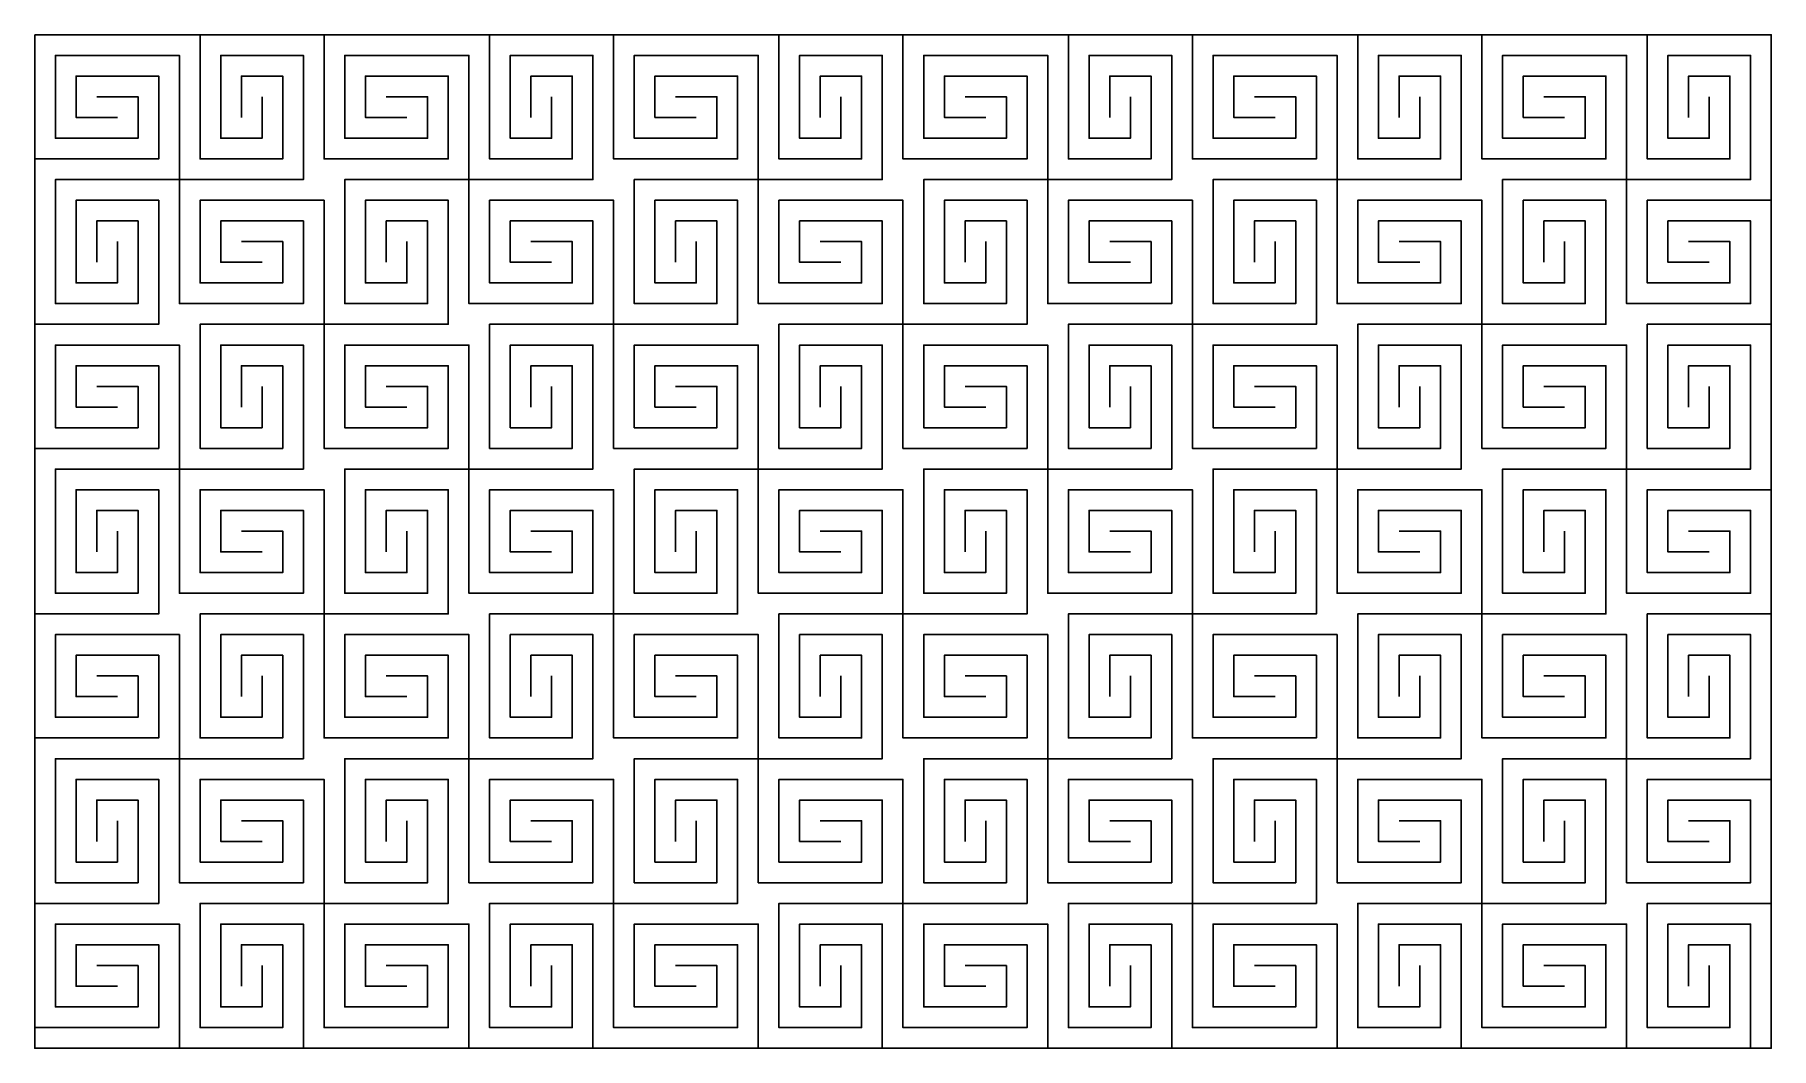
# Model space of a CAD drawing. Header units: millimetres. Extents: x 0 to 120, y 0 to 70.
import ezdxf

# ---------------------------------------------------------------- set-up
doc = ezdxf.new("R2010")
doc.units = ezdxf.units.MM
doc.layers.add('CUT', color=1, linetype='CONTINUOUS')

msp = doc.modelspace()

# ---------------------------------------------------------------- linework, layer by layer
at = {"layer": 'CUT'}
for points in [[(0, 70), (0, 61.4286), (8.5714, 61.4286), (8.5714, 67.1429), (2.8571, 67.1429), (2.8571, 64.2857), (5.7143, 64.2857)], [(0, 70), (120, 70), (120, 0), (0, 0), (0, 70)], [(20, 70), (11.4286, 70), (11.4286, 61.4286), (17.1429, 61.4286), (17.1429, 67.1429), (14.2857, 67.1429), (14.2857, 64.2857)], [(20, 70), (20, 61.4286), (28.5714, 61.4286), (28.5714, 67.1429), (22.8571, 67.1429), (22.8571, 64.2857), (25.7143, 64.2857)], [(40, 70), (31.4286, 70), (31.4286, 61.4286), (37.1429, 61.4286), (37.1429, 67.1429), (34.2857, 67.1429), (34.2857, 64.2857)], [(40, 70), (40, 61.4286), (48.5714, 61.4286), (48.5714, 67.1429), (42.8571, 67.1429), (42.8571, 64.2857), (45.7143, 64.2857)], [(60, 70), (51.4286, 70), (51.4286, 61.4286), (57.1429, 61.4286), (57.1429, 67.1429), (54.2857, 67.1429), (54.2857, 64.2857)], [(60, 70), (60, 61.4286), (68.5714, 61.4286), (68.5714, 67.1429), (62.8571, 67.1429), (62.8571, 64.2857), (65.7143, 64.2857)], [(80, 70), (71.4286, 70), (71.4286, 61.4286), (77.1429, 61.4286), (77.1429, 67.1429), (74.2857, 67.1429), (74.2857, 64.2857)], [(80, 70), (80, 61.4286), (88.5714, 61.4286), (88.5714, 67.1429), (82.8571, 67.1429), (82.8571, 64.2857), (85.7143, 64.2857)], [(100, 70), (91.4286, 70), (91.4286, 61.4286), (97.1429, 61.4286), (97.1429, 67.1429), (94.2857, 67.1429), (94.2857, 64.2857)], [(100, 70), (100, 61.4286), (108.5714, 61.4286), (108.5714, 67.1429), (102.8571, 67.1429), (102.8571, 64.2857), (105.7143, 64.2857)], [(120, 70), (111.4286, 70), (111.4286, 61.4286), (117.1429, 61.4286), (117.1429, 67.1429), (114.2857, 67.1429), (114.2857, 64.2857)], [(10, 60), (10, 68.5714), (1.4286, 68.5714), (1.4286, 62.8571), (7.1429, 62.8571), (7.1429, 65.7143), (4.2857, 65.7143)], [(10, 60), (18.5714, 60), (18.5714, 68.5714), (12.8571, 68.5714), (12.8571, 62.8571), (15.7143, 62.8571), (15.7143, 65.7143)], [(30, 60), (30, 68.5714), (21.4286, 68.5714), (21.4286, 62.8571), (27.1429, 62.8571), (27.1429, 65.7143), (24.2857, 65.7143)], [(30, 60), (38.5714, 60), (38.5714, 68.5714), (32.8571, 68.5714), (32.8571, 62.8571), (35.7143, 62.8571), (35.7143, 65.7143)], [(50, 60), (50, 68.5714), (41.4286, 68.5714), (41.4286, 62.8571), (47.1429, 62.8571), (47.1429, 65.7143), (44.2857, 65.7143)], [(50, 60), (58.5714, 60), (58.5714, 68.5714), (52.8571, 68.5714), (52.8571, 62.8571), (55.7143, 62.8571), (55.7143, 65.7143)], [(70, 60), (70, 68.5714), (61.4286, 68.5714), (61.4286, 62.8571), (67.1429, 62.8571), (67.1429, 65.7143), (64.2857, 65.7143)], [(70, 60), (78.5714, 60), (78.5714, 68.5714), (72.8571, 68.5714), (72.8571, 62.8571), (75.7143, 62.8571), (75.7143, 65.7143)], [(90, 60), (90, 68.5714), (81.4286, 68.5714), (81.4286, 62.8571), (87.1429, 62.8571), (87.1429, 65.7143), (84.2857, 65.7143)], [(90, 60), (98.5714, 60), (98.5714, 68.5714), (92.8571, 68.5714), (92.8571, 62.8571), (95.7143, 62.8571), (95.7143, 65.7143)], [(110, 60), (110, 68.5714), (101.4286, 68.5714), (101.4286, 62.8571), (107.1429, 62.8571), (107.1429, 65.7143), (104.2857, 65.7143)], [(110, 60), (118.5714, 60), (118.5714, 68.5714), (112.8571, 68.5714), (112.8571, 62.8571), (115.7143, 62.8571), (115.7143, 65.7143)], [(10, 60), (1.4286, 60), (1.4286, 51.4286), (7.1429, 51.4286), (7.1429, 57.1429), (4.2857, 57.1429), (4.2857, 54.2857)], [(10, 60), (10, 51.4286), (18.5714, 51.4286), (18.5714, 57.1429), (12.8571, 57.1429), (12.8571, 54.2857), (15.7143, 54.2857)], [(30, 60), (21.4286, 60), (21.4286, 51.4286), (27.1429, 51.4286), (27.1429, 57.1429), (24.2857, 57.1429), (24.2857, 54.2857)], [(30, 60), (30, 51.4286), (38.5714, 51.4286), (38.5714, 57.1429), (32.8571, 57.1429), (32.8571, 54.2857), (35.7143, 54.2857)], [(50, 60), (41.4286, 60), (41.4286, 51.4286), (47.1429, 51.4286), (47.1429, 57.1429), (44.2857, 57.1429), (44.2857, 54.2857)], [(50, 60), (50, 51.4286), (58.5714, 51.4286), (58.5714, 57.1429), (52.8571, 57.1429), (52.8571, 54.2857), (55.7143, 54.2857)], [(70, 60), (61.4286, 60), (61.4286, 51.4286), (67.1429, 51.4286), (67.1429, 57.1429), (64.2857, 57.1429), (64.2857, 54.2857)], [(70, 60), (70, 51.4286), (78.5714, 51.4286), (78.5714, 57.1429), (72.8571, 57.1429), (72.8571, 54.2857), (75.7143, 54.2857)], [(90, 60), (81.4286, 60), (81.4286, 51.4286), (87.1429, 51.4286), (87.1429, 57.1429), (84.2857, 57.1429), (84.2857, 54.2857)], [(90, 60), (90, 51.4286), (98.5714, 51.4286), (98.5714, 57.1429), (92.8571, 57.1429), (92.8571, 54.2857), (95.7143, 54.2857)], [(110, 60), (101.4286, 60), (101.4286, 51.4286), (107.1429, 51.4286), (107.1429, 57.1429), (104.2857, 57.1429), (104.2857, 54.2857)], [(110, 60), (110, 51.4286), (118.5714, 51.4286), (118.5714, 57.1429), (112.8571, 57.1429), (112.8571, 54.2857), (115.7143, 54.2857)], [(0, 50), (8.5714, 50), (8.5714, 58.5714), (2.8571, 58.5714), (2.8571, 52.8571), (5.7143, 52.8571), (5.7143, 55.7143)], [(20, 50), (20, 58.5714), (11.4286, 58.5714), (11.4286, 52.8571), (17.1429, 52.8571), (17.1429, 55.7143), (14.2857, 55.7143)], [(20, 50), (28.5714, 50), (28.5714, 58.5714), (22.8571, 58.5714), (22.8571, 52.8571), (25.7143, 52.8571), (25.7143, 55.7143)], [(40, 50), (40, 58.5714), (31.4286, 58.5714), (31.4286, 52.8571), (37.1429, 52.8571), (37.1429, 55.7143), (34.2857, 55.7143)], [(40, 50), (48.5714, 50), (48.5714, 58.5714), (42.8571, 58.5714), (42.8571, 52.8571), (45.7143, 52.8571), (45.7143, 55.7143)], [(60, 50), (60, 58.5714), (51.4286, 58.5714), (51.4286, 52.8571), (57.1429, 52.8571), (57.1429, 55.7143), (54.2857, 55.7143)], [(60, 50), (68.5714, 50), (68.5714, 58.5714), (62.8571, 58.5714), (62.8571, 52.8571), (65.7143, 52.8571), (65.7143, 55.7143)], [(80, 50), (80, 58.5714), (71.4286, 58.5714), (71.4286, 52.8571), (77.1429, 52.8571), (77.1429, 55.7143), (74.2857, 55.7143)], [(80, 50), (88.5714, 50), (88.5714, 58.5714), (82.8571, 58.5714), (82.8571, 52.8571), (85.7143, 52.8571), (85.7143, 55.7143)], [(100, 50), (100, 58.5714), (91.4286, 58.5714), (91.4286, 52.8571), (97.1429, 52.8571), (97.1429, 55.7143), (94.2857, 55.7143)], [(100, 50), (108.5714, 50), (108.5714, 58.5714), (102.8571, 58.5714), (102.8571, 52.8571), (105.7143, 52.8571), (105.7143, 55.7143)], [(120, 50), (120, 58.5714), (111.4286, 58.5714), (111.4286, 52.8571), (117.1429, 52.8571), (117.1429, 55.7143), (114.2857, 55.7143)], [(0, 50), (0, 41.4286), (8.5714, 41.4286), (8.5714, 47.1429), (2.8571, 47.1429), (2.8571, 44.2857), (5.7143, 44.2857)], [(20, 50), (11.4286, 50), (11.4286, 41.4286), (17.1429, 41.4286), (17.1429, 47.1429), (14.2857, 47.1429), (14.2857, 44.2857)], [(20, 50), (20, 41.4286), (28.5714, 41.4286), (28.5714, 47.1429), (22.8571, 47.1429), (22.8571, 44.2857), (25.7143, 44.2857)], [(40, 50), (31.4286, 50), (31.4286, 41.4286), (37.1429, 41.4286), (37.1429, 47.1429), (34.2857, 47.1429), (34.2857, 44.2857)], [(40, 50), (40, 41.4286), (48.5714, 41.4286), (48.5714, 47.1429), (42.8571, 47.1429), (42.8571, 44.2857), (45.7143, 44.2857)], [(60, 50), (51.4286, 50), (51.4286, 41.4286), (57.1429, 41.4286), (57.1429, 47.1429), (54.2857, 47.1429), (54.2857, 44.2857)], [(60, 50), (60, 41.4286), (68.5714, 41.4286), (68.5714, 47.1429), (62.8571, 47.1429), (62.8571, 44.2857), (65.7143, 44.2857)], [(80, 50), (71.4286, 50), (71.4286, 41.4286), (77.1429, 41.4286), (77.1429, 47.1429), (74.2857, 47.1429), (74.2857, 44.2857)], [(80, 50), (80, 41.4286), (88.5714, 41.4286), (88.5714, 47.1429), (82.8571, 47.1429), (82.8571, 44.2857), (85.7143, 44.2857)], [(100, 50), (91.4286, 50), (91.4286, 41.4286), (97.1429, 41.4286), (97.1429, 47.1429), (94.2857, 47.1429), (94.2857, 44.2857)], [(100, 50), (100, 41.4286), (108.5714, 41.4286), (108.5714, 47.1429), (102.8571, 47.1429), (102.8571, 44.2857), (105.7143, 44.2857)], [(120, 50), (111.4286, 50), (111.4286, 41.4286), (117.1429, 41.4286), (117.1429, 47.1429), (114.2857, 47.1429), (114.2857, 44.2857)], [(10, 40), (10, 48.5714), (1.4286, 48.5714), (1.4286, 42.8571), (7.1429, 42.8571), (7.1429, 45.7143), (4.2857, 45.7143)], [(10, 40), (18.5714, 40), (18.5714, 48.5714), (12.8571, 48.5714), (12.8571, 42.8571), (15.7143, 42.8571), (15.7143, 45.7143)], [(30, 40), (30, 48.5714), (21.4286, 48.5714), (21.4286, 42.8571), (27.1429, 42.8571), (27.1429, 45.7143), (24.2857, 45.7143)], [(30, 40), (38.5714, 40), (38.5714, 48.5714), (32.8571, 48.5714), (32.8571, 42.8571), (35.7143, 42.8571), (35.7143, 45.7143)], [(50, 40), (50, 48.5714), (41.4286, 48.5714), (41.4286, 42.8571), (47.1429, 42.8571), (47.1429, 45.7143), (44.2857, 45.7143)], [(50, 40), (58.5714, 40), (58.5714, 48.5714), (52.8571, 48.5714), (52.8571, 42.8571), (55.7143, 42.8571), (55.7143, 45.7143)], [(70, 40), (70, 48.5714), (61.4286, 48.5714), (61.4286, 42.8571), (67.1429, 42.8571), (67.1429, 45.7143), (64.2857, 45.7143)], [(70, 40), (78.5714, 40), (78.5714, 48.5714), (72.8571, 48.5714), (72.8571, 42.8571), (75.7143, 42.8571), (75.7143, 45.7143)], [(90, 40), (90, 48.5714), (81.4286, 48.5714), (81.4286, 42.8571), (87.1429, 42.8571), (87.1429, 45.7143), (84.2857, 45.7143)], [(90, 40), (98.5714, 40), (98.5714, 48.5714), (92.8571, 48.5714), (92.8571, 42.8571), (95.7143, 42.8571), (95.7143, 45.7143)], [(110, 40), (110, 48.5714), (101.4286, 48.5714), (101.4286, 42.8571), (107.1429, 42.8571), (107.1429, 45.7143), (104.2857, 45.7143)], [(110, 40), (118.5714, 40), (118.5714, 48.5714), (112.8571, 48.5714), (112.8571, 42.8571), (115.7143, 42.8571), (115.7143, 45.7143)], [(10, 40), (1.4286, 40), (1.4286, 31.4286), (7.1429, 31.4286), (7.1429, 37.1429), (4.2857, 37.1429), (4.2857, 34.2857)], [(10, 40), (10, 31.4286), (18.5714, 31.4286), (18.5714, 37.1429), (12.8571, 37.1429), (12.8571, 34.2857), (15.7143, 34.2857)], [(30, 40), (21.4286, 40), (21.4286, 31.4286), (27.1429, 31.4286), (27.1429, 37.1429), (24.2857, 37.1429), (24.2857, 34.2857)], [(30, 40), (30, 31.4286), (38.5714, 31.4286), (38.5714, 37.1429), (32.8571, 37.1429), (32.8571, 34.2857), (35.7143, 34.2857)], [(50, 40), (41.4286, 40), (41.4286, 31.4286), (47.1429, 31.4286), (47.1429, 37.1429), (44.2857, 37.1429), (44.2857, 34.2857)], [(50, 40), (50, 31.4286), (58.5714, 31.4286), (58.5714, 37.1429), (52.8571, 37.1429), (52.8571, 34.2857), (55.7143, 34.2857)], [(70, 40), (61.4286, 40), (61.4286, 31.4286), (67.1429, 31.4286), (67.1429, 37.1429), (64.2857, 37.1429), (64.2857, 34.2857)], [(70, 40), (70, 31.4286), (78.5714, 31.4286), (78.5714, 37.1429), (72.8571, 37.1429), (72.8571, 34.2857), (75.7143, 34.2857)], [(90, 40), (81.4286, 40), (81.4286, 31.4286), (87.1429, 31.4286), (87.1429, 37.1429), (84.2857, 37.1429), (84.2857, 34.2857)], [(90, 40), (90, 31.4286), (98.5714, 31.4286), (98.5714, 37.1429), (92.8571, 37.1429), (92.8571, 34.2857), (95.7143, 34.2857)], [(110, 40), (101.4286, 40), (101.4286, 31.4286), (107.1429, 31.4286), (107.1429, 37.1429), (104.2857, 37.1429), (104.2857, 34.2857)], [(110, 40), (110, 31.4286), (118.5714, 31.4286), (118.5714, 37.1429), (112.8571, 37.1429), (112.8571, 34.2857), (115.7143, 34.2857)], [(0, 30), (8.5714, 30), (8.5714, 38.5714), (2.8571, 38.5714), (2.8571, 32.8571), (5.7143, 32.8571), (5.7143, 35.7143)], [(20, 30), (20, 38.5714), (11.4286, 38.5714), (11.4286, 32.8571), (17.1429, 32.8571), (17.1429, 35.7143), (14.2857, 35.7143)], [(20, 30), (28.5714, 30), (28.5714, 38.5714), (22.8571, 38.5714), (22.8571, 32.8571), (25.7143, 32.8571), (25.7143, 35.7143)], [(40, 30), (40, 38.5714), (31.4286, 38.5714), (31.4286, 32.8571), (37.1429, 32.8571), (37.1429, 35.7143), (34.2857, 35.7143)], [(40, 30), (48.5714, 30), (48.5714, 38.5714), (42.8571, 38.5714), (42.8571, 32.8571), (45.7143, 32.8571), (45.7143, 35.7143)], [(60, 30), (60, 38.5714), (51.4286, 38.5714), (51.4286, 32.8571), (57.1429, 32.8571), (57.1429, 35.7143), (54.2857, 35.7143)], [(60, 30), (68.5714, 30), (68.5714, 38.5714), (62.8571, 38.5714), (62.8571, 32.8571), (65.7143, 32.8571), (65.7143, 35.7143)], [(80, 30), (80, 38.5714), (71.4286, 38.5714), (71.4286, 32.8571), (77.1429, 32.8571), (77.1429, 35.7143), (74.2857, 35.7143)], [(80, 30), (88.5714, 30), (88.5714, 38.5714), (82.8571, 38.5714), (82.8571, 32.8571), (85.7143, 32.8571), (85.7143, 35.7143)], [(100, 30), (100, 38.5714), (91.4286, 38.5714), (91.4286, 32.8571), (97.1429, 32.8571), (97.1429, 35.7143), (94.2857, 35.7143)], [(100, 30), (108.5714, 30), (108.5714, 38.5714), (102.8571, 38.5714), (102.8571, 32.8571), (105.7143, 32.8571), (105.7143, 35.7143)], [(120, 30), (120, 38.5714), (111.4286, 38.5714), (111.4286, 32.8571), (117.1429, 32.8571), (117.1429, 35.7143), (114.2857, 35.7143)], [(0, 30), (0, 21.4286), (8.5714, 21.4286), (8.5714, 27.1429), (2.8571, 27.1429), (2.8571, 24.2857), (5.7143, 24.2857)], [(20, 30), (11.4286, 30), (11.4286, 21.4286), (17.1429, 21.4286), (17.1429, 27.1429), (14.2857, 27.1429), (14.2857, 24.2857)], [(20, 30), (20, 21.4286), (28.5714, 21.4286), (28.5714, 27.1429), (22.8571, 27.1429), (22.8571, 24.2857), (25.7143, 24.2857)], [(40, 30), (31.4286, 30), (31.4286, 21.4286), (37.1429, 21.4286), (37.1429, 27.1429), (34.2857, 27.1429), (34.2857, 24.2857)], [(40, 30), (40, 21.4286), (48.5714, 21.4286), (48.5714, 27.1429), (42.8571, 27.1429), (42.8571, 24.2857), (45.7143, 24.2857)], [(60, 30), (51.4286, 30), (51.4286, 21.4286), (57.1429, 21.4286), (57.1429, 27.1429), (54.2857, 27.1429), (54.2857, 24.2857)], [(60, 30), (60, 21.4286), (68.5714, 21.4286), (68.5714, 27.1429), (62.8571, 27.1429), (62.8571, 24.2857), (65.7143, 24.2857)], [(80, 30), (71.4286, 30), (71.4286, 21.4286), (77.1429, 21.4286), (77.1429, 27.1429), (74.2857, 27.1429), (74.2857, 24.2857)], [(80, 30), (80, 21.4286), (88.5714, 21.4286), (88.5714, 27.1429), (82.8571, 27.1429), (82.8571, 24.2857), (85.7143, 24.2857)], [(100, 30), (91.4286, 30), (91.4286, 21.4286), (97.1429, 21.4286), (97.1429, 27.1429), (94.2857, 27.1429), (94.2857, 24.2857)], [(100, 30), (100, 21.4286), (108.5714, 21.4286), (108.5714, 27.1429), (102.8571, 27.1429), (102.8571, 24.2857), (105.7143, 24.2857)], [(120, 30), (111.4286, 30), (111.4286, 21.4286), (117.1429, 21.4286), (117.1429, 27.1429), (114.2857, 27.1429), (114.2857, 24.2857)], [(10, 20), (10, 28.5714), (1.4286, 28.5714), (1.4286, 22.8571), (7.1429, 22.8571), (7.1429, 25.7143), (4.2857, 25.7143)], [(10, 20), (18.5714, 20), (18.5714, 28.5714), (12.8571, 28.5714), (12.8571, 22.8571), (15.7143, 22.8571), (15.7143, 25.7143)], [(30, 20), (30, 28.5714), (21.4286, 28.5714), (21.4286, 22.8571), (27.1429, 22.8571), (27.1429, 25.7143), (24.2857, 25.7143)], [(30, 20), (38.5714, 20), (38.5714, 28.5714), (32.8571, 28.5714), (32.8571, 22.8571), (35.7143, 22.8571), (35.7143, 25.7143)], [(50, 20), (50, 28.5714), (41.4286, 28.5714), (41.4286, 22.8571), (47.1429, 22.8571), (47.1429, 25.7143), (44.2857, 25.7143)], [(50, 20), (58.5714, 20), (58.5714, 28.5714), (52.8571, 28.5714), (52.8571, 22.8571), (55.7143, 22.8571), (55.7143, 25.7143)], [(70, 20), (70, 28.5714), (61.4286, 28.5714), (61.4286, 22.8571), (67.1429, 22.8571), (67.1429, 25.7143), (64.2857, 25.7143)], [(70, 20), (78.5714, 20), (78.5714, 28.5714), (72.8571, 28.5714), (72.8571, 22.8571), (75.7143, 22.8571), (75.7143, 25.7143)], [(90, 20), (90, 28.5714), (81.4286, 28.5714), (81.4286, 22.8571), (87.1429, 22.8571), (87.1429, 25.7143), (84.2857, 25.7143)], [(90, 20), (98.5714, 20), (98.5714, 28.5714), (92.8571, 28.5714), (92.8571, 22.8571), (95.7143, 22.8571), (95.7143, 25.7143)], [(110, 20), (110, 28.5714), (101.4286, 28.5714), (101.4286, 22.8571), (107.1429, 22.8571), (107.1429, 25.7143), (104.2857, 25.7143)], [(110, 20), (118.5714, 20), (118.5714, 28.5714), (112.8571, 28.5714), (112.8571, 22.8571), (115.7143, 22.8571), (115.7143, 25.7143)], [(10, 20), (1.4286, 20), (1.4286, 11.4286), (7.1429, 11.4286), (7.1429, 17.1429), (4.2857, 17.1429), (4.2857, 14.2857)], [(10, 20), (10, 11.4286), (18.5714, 11.4286), (18.5714, 17.1429), (12.8571, 17.1429), (12.8571, 14.2857), (15.7143, 14.2857)], [(30, 20), (21.4286, 20), (21.4286, 11.4286), (27.1429, 11.4286), (27.1429, 17.1429), (24.2857, 17.1429), (24.2857, 14.2857)], [(30, 20), (30, 11.4286), (38.5714, 11.4286), (38.5714, 17.1429), (32.8571, 17.1429), (32.8571, 14.2857), (35.7143, 14.2857)], [(50, 20), (41.4286, 20), (41.4286, 11.4286), (47.1429, 11.4286), (47.1429, 17.1429), (44.2857, 17.1429), (44.2857, 14.2857)], [(50, 20), (50, 11.4286), (58.5714, 11.4286), (58.5714, 17.1429), (52.8571, 17.1429), (52.8571, 14.2857), (55.7143, 14.2857)], [(70, 20), (61.4286, 20), (61.4286, 11.4286), (67.1429, 11.4286), (67.1429, 17.1429), (64.2857, 17.1429), (64.2857, 14.2857)], [(70, 20), (70, 11.4286), (78.5714, 11.4286), (78.5714, 17.1429), (72.8571, 17.1429), (72.8571, 14.2857), (75.7143, 14.2857)], [(90, 20), (81.4286, 20), (81.4286, 11.4286), (87.1429, 11.4286), (87.1429, 17.1429), (84.2857, 17.1429), (84.2857, 14.2857)], [(90, 20), (90, 11.4286), (98.5714, 11.4286), (98.5714, 17.1429), (92.8571, 17.1429), (92.8571, 14.2857), (95.7143, 14.2857)], [(110, 20), (101.4286, 20), (101.4286, 11.4286), (107.1429, 11.4286), (107.1429, 17.1429), (104.2857, 17.1429), (104.2857, 14.2857)], [(110, 20), (110, 11.4286), (118.5714, 11.4286), (118.5714, 17.1429), (112.8571, 17.1429), (112.8571, 14.2857), (115.7143, 14.2857)], [(0, 10), (8.5714, 10), (8.5714, 18.5714), (2.8571, 18.5714), (2.8571, 12.8571), (5.7143, 12.8571), (5.7143, 15.7143)], [(20, 10), (20, 18.5714), (11.4286, 18.5714), (11.4286, 12.8571), (17.1429, 12.8571), (17.1429, 15.7143), (14.2857, 15.7143)], [(20, 10), (28.5714, 10), (28.5714, 18.5714), (22.8571, 18.5714), (22.8571, 12.8571), (25.7143, 12.8571), (25.7143, 15.7143)], [(40, 10), (40, 18.5714), (31.4286, 18.5714), (31.4286, 12.8571), (37.1429, 12.8571), (37.1429, 15.7143), (34.2857, 15.7143)], [(40, 10), (48.5714, 10), (48.5714, 18.5714), (42.8571, 18.5714), (42.8571, 12.8571), (45.7143, 12.8571), (45.7143, 15.7143)], [(60, 10), (60, 18.5714), (51.4286, 18.5714), (51.4286, 12.8571), (57.1429, 12.8571), (57.1429, 15.7143), (54.2857, 15.7143)], [(60, 10), (68.5714, 10), (68.5714, 18.5714), (62.8571, 18.5714), (62.8571, 12.8571), (65.7143, 12.8571), (65.7143, 15.7143)], [(80, 10), (80, 18.5714), (71.4286, 18.5714), (71.4286, 12.8571), (77.1429, 12.8571), (77.1429, 15.7143), (74.2857, 15.7143)], [(80, 10), (88.5714, 10), (88.5714, 18.5714), (82.8571, 18.5714), (82.8571, 12.8571), (85.7143, 12.8571), (85.7143, 15.7143)], [(100, 10), (100, 18.5714), (91.4286, 18.5714), (91.4286, 12.8571), (97.1429, 12.8571), (97.1429, 15.7143), (94.2857, 15.7143)], [(100, 10), (108.5714, 10), (108.5714, 18.5714), (102.8571, 18.5714), (102.8571, 12.8571), (105.7143, 12.8571), (105.7143, 15.7143)], [(120, 10), (120, 18.5714), (111.4286, 18.5714), (111.4286, 12.8571), (117.1429, 12.8571), (117.1429, 15.7143), (114.2857, 15.7143)], [(0, 10), (0, 1.4286), (8.5714, 1.4286), (8.5714, 7.1429), (2.8571, 7.1429), (2.8571, 4.2857), (5.7143, 4.2857)], [(20, 10), (11.4286, 10), (11.4286, 1.4286), (17.1429, 1.4286), (17.1429, 7.1429), (14.2857, 7.1429), (14.2857, 4.2857)], [(20, 10), (20, 1.4286), (28.5714, 1.4286), (28.5714, 7.1429), (22.8571, 7.1429), (22.8571, 4.2857), (25.7143, 4.2857)], [(40, 10), (31.4286, 10), (31.4286, 1.4286), (37.1429, 1.4286), (37.1429, 7.1429), (34.2857, 7.1429), (34.2857, 4.2857)], [(40, 10), (40, 1.4286), (48.5714, 1.4286), (48.5714, 7.1429), (42.8571, 7.1429), (42.8571, 4.2857), (45.7143, 4.2857)], [(60, 10), (51.4286, 10), (51.4286, 1.4286), (57.1429, 1.4286), (57.1429, 7.1429), (54.2857, 7.1429), (54.2857, 4.2857)], [(60, 10), (60, 1.4286), (68.5714, 1.4286), (68.5714, 7.1429), (62.8571, 7.1429), (62.8571, 4.2857), (65.7143, 4.2857)], [(80, 10), (71.4286, 10), (71.4286, 1.4286), (77.1429, 1.4286), (77.1429, 7.1429), (74.2857, 7.1429), (74.2857, 4.2857)], [(80, 10), (80, 1.4286), (88.5714, 1.4286), (88.5714, 7.1429), (82.8571, 7.1429), (82.8571, 4.2857), (85.7143, 4.2857)], [(100, 10), (91.4286, 10), (91.4286, 1.4286), (97.1429, 1.4286), (97.1429, 7.1429), (94.2857, 7.1429), (94.2857, 4.2857)], [(100, 10), (100, 1.4286), (108.5714, 1.4286), (108.5714, 7.1429), (102.8571, 7.1429), (102.8571, 4.2857), (105.7143, 4.2857)], [(120, 10), (111.4286, 10), (111.4286, 1.4286), (117.1429, 1.4286), (117.1429, 7.1429), (114.2857, 7.1429), (114.2857, 4.2857)], [(10, 0), (10, 8.5714), (1.4286, 8.5714), (1.4286, 2.8571), (7.1429, 2.8571), (7.1429, 5.7143), (4.2857, 5.7143)], [(10, 0), (18.5714, 0), (18.5714, 8.5714), (12.8571, 8.5714), (12.8571, 2.8571), (15.7143, 2.8571), (15.7143, 5.7143)], [(30, 0), (30, 8.5714), (21.4286, 8.5714), (21.4286, 2.8571), (27.1429, 2.8571), (27.1429, 5.7143), (24.2857, 5.7143)], [(30, 0), (38.5714, 0), (38.5714, 8.5714), (32.8571, 8.5714), (32.8571, 2.8571), (35.7143, 2.8571), (35.7143, 5.7143)], [(50, 0), (50, 8.5714), (41.4286, 8.5714), (41.4286, 2.8571), (47.1429, 2.8571), (47.1429, 5.7143), (44.2857, 5.7143)], [(50, 0), (58.5714, 0), (58.5714, 8.5714), (52.8571, 8.5714), (52.8571, 2.8571), (55.7143, 2.8571), (55.7143, 5.7143)], [(70, 0), (70, 8.5714), (61.4286, 8.5714), (61.4286, 2.8571), (67.1429, 2.8571), (67.1429, 5.7143), (64.2857, 5.7143)], [(70, 0), (78.5714, 0), (78.5714, 8.5714), (72.8571, 8.5714), (72.8571, 2.8571), (75.7143, 2.8571), (75.7143, 5.7143)], [(90, 0), (90, 8.5714), (81.4286, 8.5714), (81.4286, 2.8571), (87.1429, 2.8571), (87.1429, 5.7143), (84.2857, 5.7143)], [(90, 0), (98.5714, 0), (98.5714, 8.5714), (92.8571, 8.5714), (92.8571, 2.8571), (95.7143, 2.8571), (95.7143, 5.7143)], [(110, 0), (110, 8.5714), (101.4286, 8.5714), (101.4286, 2.8571), (107.1429, 2.8571), (107.1429, 5.7143), (104.2857, 5.7143)], [(110, 0), (118.5714, 0), (118.5714, 8.5714), (112.8571, 8.5714), (112.8571, 2.8571), (115.7143, 2.8571), (115.7143, 5.7143)]]:
    msp.add_lwpolyline(points, dxfattribs=at)

doc.saveas('drawing.dxf')
